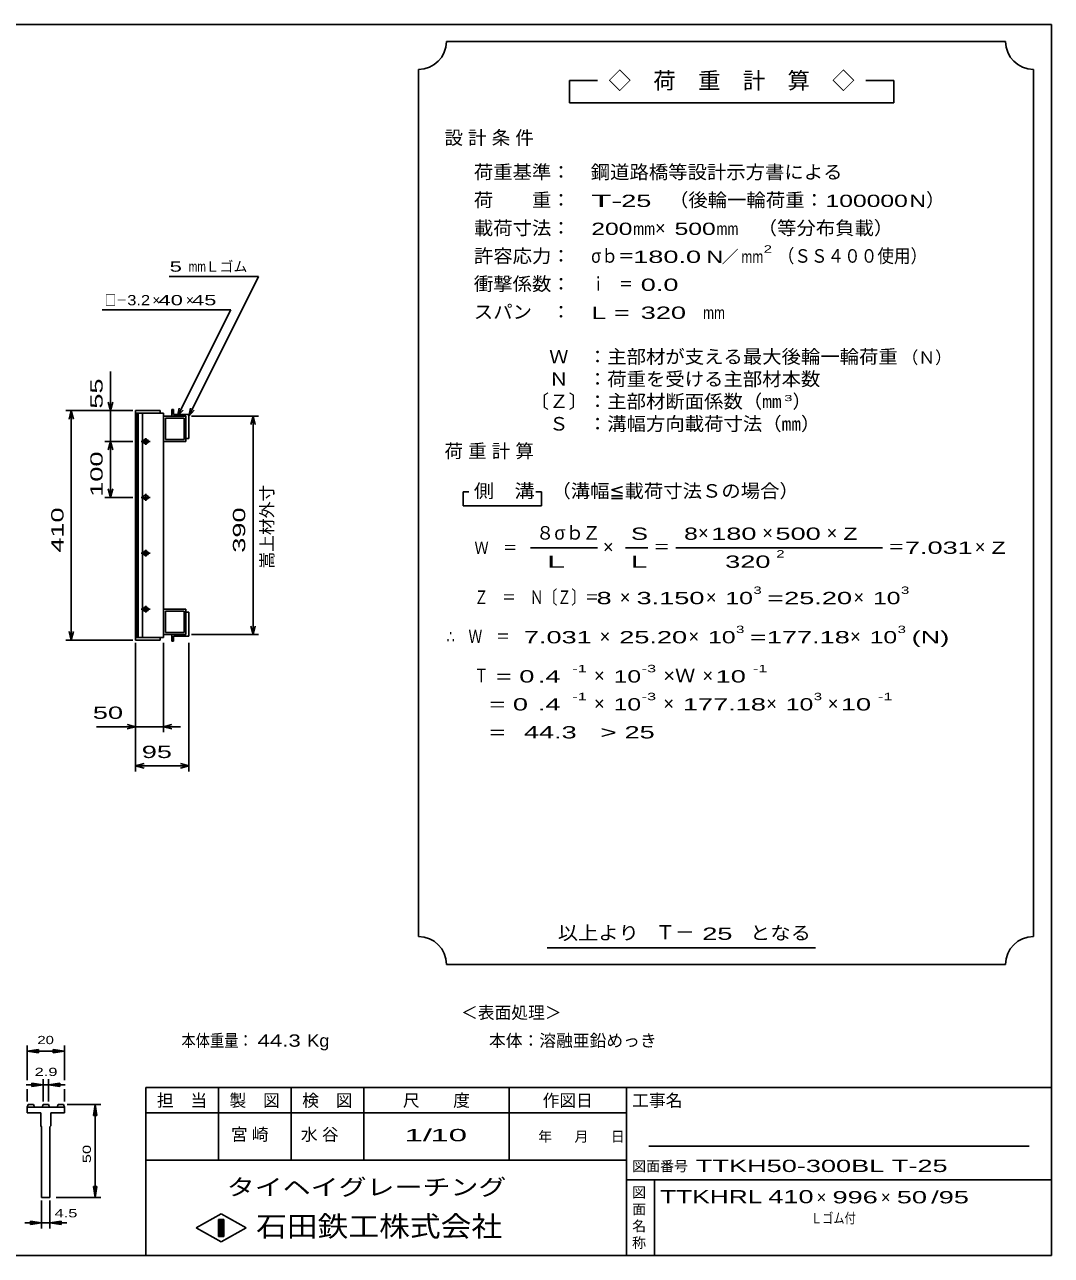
# Model space of a CAD drawing. Units: millimetres, scale not verified. Extents: x -1820 to 1736, y -1282 to 1048.
# Drawn here: x -101 to 1736, y -1152 to 1048 of the extents above; entities that cross this region are included whole.
import ezdxf
from ezdxf.enums import TextEntityAlignment as Align

# ---------------------------------------------------------------- set-up
doc = ezdxf.new("R2010")
doc.units = ezdxf.units.MM
doc.header["$LTSCALE"] = 10
for name, color, linetype, lineweight in [('0_2', 150, 'Continuous', 25), ('16', 3, 'Continuous', 25), ('22', 2, 'Continuous', 25), ('32', 4, 'Continuous', 25)]:
    doc.layers.add(name, color=color, linetype=linetype, lineweight=lineweight)
doc.styles.add('ベクトル', font='')
doc.styles.get('ベクトル').set_extended_font_data('ベクトル')

msp = doc.modelspace()

# ---------------------------------------------------------------- linework, layer by layer
at = {"layer": '0_2'}
for p, q in [((-1724, 1048.5), (1736, 1048.5)), ((1736, 1048.5), (1736, -1151.5)), ((1736, -851.5), (116, -851.5)), ((116, -851.5), (116, -1151.5)), ((246, -851.5), (246, -981.5)), ((376, -981.5), (376, -851.5)), ((506, -851.5), (506, -981.5)), ((766, -981.5), (766, -851.5)), ((976, -851.5), (976, -1151.5)), ((976, -896.5), (116, -896.5)), ((1696, -956.5), (1016, -956.5)), ((116, -981.5), (976, -981.5)), ((976, -1016.5), (1736, -1016.5)), ((1026, -1151.5), (1026, -1016.5)), ((206, -1102.5), (251, -1077.5)), ((251, -1077.5), (296, -1102.5)), ((246, -1087.5), (256, -1087.5)), ((246, -1117.5), (246, -1087.5)), ((246, -1087.5), (248, -1087.5)), ((248, -1087.5), (248, -1117.5)), ((250, -1117.5), (250, -1087.5)), ((250, -1087.5), (252, -1087.5)), ((252, -1087.5), (252, -1117.5)), ((254, -1117.5), (254, -1087.5)), ((254, -1087.5), (256, -1087.5)), ((256, -1087.5), (256, -1117.5)), ((256, -1087.5), (256, -1117.5)), ((251, -1127.5), (206, -1102.5)), ((256, -1117.5), (246, -1117.5)), ((248, -1117.5), (250, -1117.5)), ((296, -1102.5), (251, -1127.5)), ((252, -1117.5), (254, -1117.5)), ((1736, -1151.5), (-1724, -1151.5))]:
    msp.add_line(p, q, dxfattribs=at)
at = {"layer": '16'}
for p, q in [((142, 358.5), (98, 358.5)), ((98, 358.5), (98, 354)), ((98, 354), (142, 354)), ((98, 354), (98, -47)), ((148, 354), (98, 354)), ((99.5, 354), (99.5, -47)), ((102.5, -47), (102.5, 354)), ((110, 354), (110, -47)), ((142, 354), (142, 358.5)), ((148, -47), (148, 354)), ((166, 360.5), (163, 360.5)), ((163, 360.5), (163, 348.5)), ((166, 351.5), (166, 360.5)), ((148, 348.5), (188, 348.5)), ((148, 303.5), (148, 348.5)), ((151.2, 345.3), (184.8, 345.3)), ((151.2, 306.7), (151.2, 345.3)), ((163, 348.5), (188, 348.5)), ((193, 351.5), (166, 351.5)), ((184.8, 345.3), (184.8, 306.7)), ((188, 348.5), (188, 303.5)), ((188, 348.5), (188, 308.5)), ((193, 308.5), (193, 351.5)), ((116, 309.5), (116, 297.5)), ((188, 308.5), (193, 308.5)), ((108, 303.5), (124, 303.5)), ((118, 306.5), (114, 306.5)), ((114, 300.5), (118, 300.5)), ((188, 303.5), (148, 303.5)), ((184.8, 306.7), (151.2, 306.7)), ((108, 203.5), (124, 203.5)), ((118, 206.5), (114, 206.5)), ((114, 200.5), (118, 200.5)), ((116, 209.5), (116, 197.5)), ((108, 103.5), (124, 103.5)), ((118, 106.5), (114, 106.5)), ((114, 100.5), (118, 100.5)), ((116, 109.5), (116, 97.5)), ((108, 3.5), (124, 3.5)), ((118, 6.5), (114, 6.5)), ((114, 0.5), (118, 0.5)), ((116, 9.5), (116, -2.5)), ((188, 3.5), (148, 3.5)), ((148, 3.5), (148, -41.5)), ((184.8, 0.3), (151.2, 0.3)), ((151.2, 0.3), (151.2, -38.3)), ((184.8, -38.3), (184.8, 0.3)), ((188, -41.5), (188, 3.5)), ((188, -1.5), (193, -1.5)), ((188, -41.5), (188, -1.5)), ((193, -1.5), (193, -44.5)), ((148, -41.5), (188, -41.5)), ((151.2, -38.3), (184.8, -38.3)), ((163, -53.5), (163, -41.5)), ((163, -41.5), (188, -41.5)), ((98, -47), (142, -47)), ((98, -51.5), (98, -47)), ((98, -47), (148, -47)), ((142, -51.5), (98, -51.5)), ((142, -47), (142, -51.5)), ((166, -53.5), (163, -53.5)), ((193, -44.5), (166, -44.5)), ((166, -44.5), (166, -53.5))]:
    msp.add_line(p, q, dxfattribs=at)
for centre, radius, start, end in [((114, 303.5), 3, 90, 270), ((116, 303.5), 4, 46.6, 133.4), ((116, 303.5), 4, 226.6, 313.4), ((118, 303.5), 3, 270, 90), ((114, 203.5), 3, 90, 270), ((116, 203.5), 4, 46.6, 133.4), ((116, 203.5), 4, 226.6, 313.4), ((118, 203.5), 3, 270, 90), ((114, 103.5), 3, 90, 270), ((116, 103.5), 4, 46.6, 133.4), ((116, 103.5), 4, 226.6, 313.4), ((118, 103.5), 3, 270, 90), ((114, 3.5), 3, 90, 270), ((116, 3.5), 4, 46.6, 133.4), ((116, 3.5), 4, 226.6, 313.4), ((118, 3.5), 3, 270, 90)]:
    msp.add_arc(centre, radius, start, end, dxfattribs=at)
at = {"layer": '22', "color": 4}
for p, q in [((1654, 1018.5), (654, 1018.5)), ((604, 968.5), (604, -581.5)), ((1704, -581.5), (1704, 968.5)), ((924, 948.5), (874, 948.5)), ((874, 948.5), (874, 908.5)), ((1454, 948.5), (1404, 948.5)), ((1454, 908.5), (1454, 948.5)), ((874, 908.5), (1454, 908.5)), ((158, 598.5), (318, 598.5)), ((193, 348.5), (318, 598.5)), ((38, 538.5), (268, 538.5)), ((173, 348.5), (268, 538.5)), ((53, 358.5), (53, 428.5)), ((-27, 358.5), (93, 358.5)), ((-21, 343.5), (-17, 358.5)), ((-13, 343.5), (-17, 358.5)), ((-17, -51.5), (-17, 358.5)), ((93, 358.5), (43, 358.5)), ((53, 358.5), (49, 373.5)), ((57, 373.5), (53, 358.5)), ((53, 358.5), (53, 303.5)), ((173, 348.5), (176, 363.1)), ((173, 348.5), (183, 359.5)), ((193, 348.5), (196, 363.1)), ((193, 348.5), (203, 359.5)), ((198, 348.5), (318, 348.5)), ((304, 333.5), (308, 348.5)), ((312, 333.5), (308, 348.5)), ((308, -41.5), (308, 348.5)), ((43, 303.5), (93, 303.5)), ((49, 288.5), (53, 303.5)), ((57, 288.5), (53, 303.5)), ((53, 203.5), (53, 303.5)), ((43, 203.5), (93, 203.5)), ((53, 203.5), (49, 218.5)), ((53, 203.5), (57, 218.5)), ((694, 213.5), (684, 213.5)), ((684, 213.5), (684, 188.5)), ((824, 213.5), (814, 213.5)), ((824, 188.5), (824, 213.5)), ((684, 188.5), (824, 188.5)), ((804, 113.5), (924, 113.5)), ((974, 113.5), (1014, 113.5)), ((1064, 113.5), (1434, 113.5)), ((-17, -51.5), (-21, -36.5)), ((-17, -51.5), (-13, -36.5)), ((198, -41.5), (318, -41.5)), ((308, -41.5), (304, -26.5)), ((308, -41.5), (312, -26.5)), ((-27, -51.5), (93, -51.5)), ((98, -216.5), (98, -56.5)), ((98, -286.5), (98, -56.5)), ((148, -216.5), (148, -56.5)), ((193, -286.5), (193, -56.5)), ((28, -206.5), (98, -206.5)), ((98, -206.5), (83, -202.5)), ((83, -210.5), (98, -206.5)), ((98, -206.5), (148, -206.5)), ((148, -206.5), (163, -202.5)), ((163, -210.5), (148, -206.5)), ((148, -206.5), (178, -206.5)), ((98, -276.5), (113, -272.5)), ((113, -280.5), (98, -276.5)), ((98, -276.5), (193, -276.5)), ((193, -276.5), (178, -272.5)), ((178, -280.5), (193, -276.5)), ((834, -601.5), (1314, -601.5)), ((654, -631.5), (1654, -631.5))]:
    msp.add_line(p, q, dxfattribs=at)
for centre, start, end in [((604, 1018.5), 270, 0), ((1704, 1018.5), 180, 270), ((604, -631.5), 0, 90), ((1704, -631.5), 90, 180)]:
    msp.add_arc(centre, 50, start, end, dxfattribs=at)
at = {"layer": '32'}
for p, q in [((-96, -838.5), (-96, -776.5)), ((-96, -786.5), (-76, -783.5)), ((-76, -789.5), (-96, -786.5)), ((-96, -786.5), (-29.33, -786.5)), ((-76, -789.5), (-76, -783.5)), ((-29.33, -786.5), (-49.33, -783.5)), ((-49.33, -789.5), (-49.33, -783.5)), ((-49.33, -789.5), (-29.33, -786.5)), ((-29.33, -838.5), (-29.33, -776.5)), ((-67.5, -846.5), (-97.5, -846.5)), ((-96, -876.5), (-96, -854.5)), ((-67.5, -846.5), (-87.5, -843.5)), ((-87.5, -843.5), (-87.5, -849.5)), ((-87.5, -849.5), (-67.5, -846.5)), ((-67.5, -876.5), (-67.5, -836.5)), ((-67.5, -846.5), (-57.83, -846.5)), ((-57.83, -836.5), (-57.83, -876.5)), ((-57.83, -846.5), (-37.83, -843.5)), ((-37.83, -849.5), (-57.83, -846.5)), ((-57.83, -846.5), (-27.83, -846.5)), ((-37.83, -843.5), (-37.83, -849.5)), ((-29.33, -876.5), (-29.33, -854.5)), ((-96, -886.5), (-94.33, -881.5)), ((-96, -886.5), (-96, -896.5)), ((-29.33, -886.5), (-96, -886.5)), ((-96, -896.5), (-71.83, -896.5)), ((-94.33, -881.5), (-84.67, -881.5)), ((-84.67, -881.5), (-83, -886.5)), ((-71.83, -896.5), (-71.83, -919.83)), ((-69.17, -886.5), (-67.5, -881.5)), ((-67.5, -881.5), (-57.83, -881.5)), ((-57.83, -881.5), (-56.17, -886.5)), ((-53.5, -919.83), (-53.5, -896.5)), ((-53.5, -896.5), (-29.33, -896.5)), ((-42.33, -886.5), (-40.67, -881.5)), ((-40.67, -881.5), (-31, -881.5)), ((-31, -881.5), (-29.33, -886.5)), ((-29.33, -896.5), (-29.33, -886.5)), ((-24.33, -881.5), (35.67, -881.5)), ((22.67, -901.5), (25.67, -881.5)), ((22.67, -901.5), (28.67, -901.5)), ((28.67, -901.5), (25.67, -881.5)), ((25.67, -1048.17), (25.67, -881.5)), ((-71.83, -919.83), (-70.17, -921.5)), ((-70.17, -921.5), (-70.17, -1048.17)), ((-55.17, -921.5), (-53.5, -919.83)), ((-55.17, -1048.17), (-55.17, -921.5)), ((25.67, -1048.17), (22.67, -1028.17)), ((22.67, -1028.17), (28.67, -1028.17)), ((28.67, -1028.17), (25.67, -1048.17)), ((-70.17, -1048.17), (-55.17, -1048.17)), ((-70.17, -1103.17), (-70.17, -1053.17)), ((-55.17, -1103.17), (-55.17, -1053.17)), ((-44.33, -1048.17), (35.67, -1048.17)), ((-100.17, -1093.17), (-70.17, -1093.17)), ((-70.17, -1093.17), (-90.17, -1090.17)), ((-90.17, -1096.17), (-90.17, -1090.17)), ((-90.17, -1096.17), (-70.17, -1093.17)), ((-70.17, -1093.17), (-55.17, -1093.17)), ((-55.17, -1093.17), (-35.17, -1090.17)), ((-35.17, -1096.17), (-55.17, -1093.17)), ((-55.17, -1093.17), (-25.17, -1093.17)), ((-35.17, -1096.17), (-35.17, -1090.17))]:
    msp.add_line(p, q, dxfattribs=at)

# ---------------------------------------------------------------- texts
at = {"layer": '0_2', "style": 'ベクトル'}
for s, height, p in [('担\u3000当', 21.99, (136, -874.5)), ('製\u3000図', 21.99, (266, -874.5)), ('検\u3000図', 21.99, (396, -874.5)), ('尺\u3000\u3000度', 21.99, (576, -874.5)), ('作図日', 21.99, (826, -874.5)), ('工事名', 21.99, (986, -874.5)), ('年', 18.33, (818, -939)), ('月', 18.33, (883, -939)), ('日', 18.33, (948, -939)), ('図面番号', 18.33, (986, -992)), ('図', 18.33, (986, -1039)), ('面', 18.33, (986, -1069)), ('名', 18.33, (986, -1099)), ('称', 18.33, (986, -1129))]:
    msp.add_text(s, height=height, dxfattribs=at).set_placement(p, align=Align.MIDDLE_LEFT)
at = {"layer": '0_2', "color": 222, "style": 'ベクトル'}
for s, height, width, p in [('タイヘイグレーチング', 29.33, 1.25, (261, -1029.5)), ('石田鉄工株式会社', 36.66, 1.1, (313.5, -1099.5))]:
    msp.add_text(s, height=height, dxfattribs=dict(at, width=width)).set_placement(p, align=Align.MIDDLE_LEFT)
at = {"layer": '22', "style": 'ベクトル'}
for s, height, p in [('◇\u3000荷\u3000重\u3000計\u3000算\u3000◇', 29.33, (944, 948.5)), ('）', 24.19, (1512, 735)), ('×', 24.19, (1027, 685)), ('／', 21.99, (1146.5, 633.5)), ('Ｌゴム', 18.33, (223, 616)), ('×', 18.33, (128, 556)), ('×', 18.33, (188, 556)), ('（Ｎ）', 21.99, (1468, 453.5)), ('）', 24.19, (1273, 375)), ('σｂ', 24.19, (847, 140)), ('８', 24.19, (814, 140)), ('Ｚ', 24.19, (897, 140)), ('×', 24.19, (1104, 140)), ('×', 24.19, (1219, 140)), ('×', 24.19, (1334, 140)), ('×', 24.19, (934, 115)), ('×', 24.19, (1599, 115)), ('×', 24.19, (964, 25)), ('×', 24.19, (1118, 25)), ('×', 24.19, (1382, 25)), ('×', 24.19, (928, -45)), ('×', 24.19, (1087, -45)), ('×', 24.19, (1376, -45)), ('×', 24.19, (918, -115)), ('×', 24.19, (1112, -115)), ('×', 24.19, (918, -165)), ('×', 24.19, (1042, -165)), ('×', 24.19, (1226, -165)), ('×', 24.19, (1336, -165)), ('Ｔ－', 25.66, (1028, -574)), ('＜表面処理＞', 21.99, (680, -717.5)), ('本体：', 21.99, (730, -767.5)), ('溶融亜鉛めっき', 21.99, (820, -767.5)), ('×', 21.99, (1316, -1047.5)), ('×', 21.99, (1431, -1047.5))]:
    msp.add_text(s, height=height, dxfattribs=at).set_placement(p, align=Align.MIDDLE_LEFT)
for s, height, width, p in [('荷重基準：\u3000', 24.19, 1.05, (703, 785)), ('鋼道路橋等設計示方書による', 24.19, 1.05, (912, 785)), ('荷\u3000\u3000重：\u3000', 24.19, 1.05, (703, 735)), ('（後輪一輪荷重：', 24.19, 1.05, (1052, 735)), ('T-', 21.99, 2, (913, 733.5)), (' 25 ', 21.99, 1.65, (953, 733.5)), ('100000', 21.99, 1.5, (1332, 733.5)), ('N', 21.99, 1.4, (1482, 733.5)), ('載荷寸法：\u3000', 24.19, 1.05, (703, 685)), ('200', 21.99, 1.5, (913, 683.5)), ('mm', 21.99, 0.8, (988, 683.5)), ('500', 21.99, 1.5, (1062, 683.5)), ('mm', 21.99, 0.8, (1137, 683.5)), ('\u3000（等分布負載）', 24.19, 1.05, (1176, 685)), ('許容応力：\u3000', 24.19, 1.05, (703, 635)), ('σｂ＝', 24.19, 0.9, (913, 635)), ('180.0', 21.99, 1.65, (988, 633.5)), ('N', 21.99, 1.4, (1119, 633.5)), ('mm', 21.99, 0.8, (1181.5, 633.5)), ('2', 13.2, 1.5, (1221.5, 647.5)), ('（ＳＳ４００使用）', 24.19, 0.9, (1246.5, 635)), (' 5 ', 18.33, 1.6, (148, 616)), ('mm', 18.33, 0.75, (193, 616)), ('衝撃係数：\u3000', 24.19, 1.05, (703, 585)), ('ｉ\u3000＝', 24.19, 0.75, (913, 585)), (' 0.0', 21.99, 1.65, (988, 583.5)), ('□－', 18.33, 0.8, (43, 556)), ('3.2', 18.33, 1.2, (83, 556)), (' 40 ', 18.33, 1.6, (128, 556)), (' 45 ', 18.33, 1.6, (188, 556)), ('スパン\u3000：\u3000', 24.19, 1.05, (703, 535)), ('L =', 21.99, 1.65, (913, 533.5)), (' 320 ', 21.99, 1.65, (988, 533.5)), ('mm', 21.99, 0.8, (1113, 533.5)), ('\u3000Ｗ\u3000：主部材が支える最大後輪一輪荷重', 24.19, 1.05, (803, 455)), ('\u3000Ｎ\u3000：荷重を受ける主部材本数', 24.19, 1.05, (803, 415)), ('〔Ｚ〕：主部材断面係数（㎜', 24.19, 1.05, (803, 375)), ('3', 11, 1.8, (1258, 381)), ('\u3000Ｓ\u3000：溝幅方向載荷寸法（㎜）', 24.19, 1.05, (803, 335)), ('側\u3000溝', 24.19, 1.1, (703, 215)), ('\u3000（溝幅≦載荷寸法Ｓの場合）', 24.19, 1.05, (807, 215)), ('S', 21.99, 1.55, (984, 138.5)), ('8', 21.99, 1.5, (1079, 138.5)), (' 180 ', 21.99, 1.65, (1114, 138.5)), (' 500 ', 21.99, 1.65, (1229, 138.5)), ('Z', 21.99, 1.4, (1364, 138.5)), ('Ｗ\u3000＝', 21.99, 0.85, (704, 113.5)), ('＝', 24.19, 0.9, (1024, 115)), ('＝', 24.19, 0.9, (1444, 115)), ('7.031', 21.99, 1.65, (1474, 113.5)), ('Z', 21.99, 1.4, (1629, 113.5)), ('L', 21.99, 1.8, (984, 88.5)), (' 320 ', 21.99, 1.65, (1139, 88.5)), ('2', 13.2, 1.5, (1244, 102.5)), ('3', 13.2, 1.5, (1203, 37.5)), ('3', 13.2, 1.5, (1467, 37.5)), ('Ｚ\u3000＝\u3000Ｎ〔Ｚ〕＝', 24.19, 0.75, (704, 25)), (' 8 ', 21.99, 1.65, (909, 23.5)), ('3.150', 21.99, 1.65, (994, 23.5)), ('10', 21.99, 1.5, (1153, 23.5)), ('=', 21.99, 1.7, (1228, 23.5)), ('25.20', 21.99, 1.65, (1258, 23.5)), ('10', 21.99, 1.5, (1417, 23.5)), ('∴\u3000Ｗ\u3000＝', 24.19, 0.75, (654, -45)), (' 7.031', 21.99, 1.65, (779, -46.5)), ('25.20', 21.99, 1.65, (963, -46.5)), ('10', 21.99, 1.5, (1122, -46.5)), ('3', 13.2, 1.5, (1172, -32.5)), ('=', 21.99, 1.7, (1197, -46.5)), ('177.18', 21.99, 1.65, (1227, -46.5)), ('10', 21.99, 1.5, (1411, -46.5)), ('3', 13.2, 1.5, (1461, -32.5)), ('(N)', 21.99, 1.65, (1486, -46.5)), ('Ｔ', 24.19, 0.75, (704, -115)), (' = 0', 21.99, 1.65, (729, -116.5)), (' .4 ', 21.99, 1.65, (804, -116.5)), ('-1', 13.2, 1.65, (879, -102.5)), ('10', 21.99, 1.5, (953, -116.5)), ('-3', 13.2, 1.65, (1003, -102.5)), ('×Ｗ', 24.19, 1.1, (1042, -115)), (' 10 ', 21.99, 1.65, (1122, -116.5)), ('-1', 13.2, 1.65, (1202, -102.5)), ('-1', 13.2, 1.65, (879, -152.5)), ('-3', 13.2, 1.65, (1003, -152.5)), ('3', 13.2, 1.5, (1311, -152.5)), ('-1', 13.2, 1.65, (1426, -152.5)), (' 50 ', 21.99, 1.65, (8, -181.5)), ('  = 0', 21.99, 1.65, (704, -166.5)), (' .4 ', 21.99, 1.65, (804, -166.5)), ('10', 21.99, 1.5, (953, -166.5)), ('177.18', 21.99, 1.65, (1077, -166.5)), ('10', 21.99, 1.5, (1261, -166.5)), (' 10 ', 21.99, 1.65, (1346, -166.5)), ('  =', 21.99, 1.65, (704, -216.5)), (' 44.3', 21.99, 1.65, (779, -216.5)), ('>', 21.99, 1.7, (929, -216.5)), (' 25 ', 21.99, 1.65, (959, -216.5)), (' 95 ', 21.99, 1.65, (95.5, -251.5)), ('以上より\u3000', 24.19, 1.1, (853, -575)), (' 25 ', 21.99, 1.65, (1098, -576.5)), ('となる', 24.19, 1.1, (1197, -575)), ('本体重量：', 21.99, 0.85, (180, -767.5)), (' 44.3', 21.99, 1.35, (305, -767.5)), ('Kg', 21.99, 1.1, (405, -767.5)), ('1/', 21.99, 2, (579, -936.5)), (' 10 ', 21.99, 2, (609, -936.5)), ('TTKH50-300BL T-25        ', 21.99, 1.65, (1100, -991.5)), ('TTKHRL', 23.46, 1.5, (1036, -1046.5)), (' 410 ', 23.46, 1.55, (1216, -1046.5)), (' 996 ', 21.99, 1.65, (1331, -1047.5)), (' 50 ', 21.99, 1.65, (1446, -1047.5)), ('/', 21.99, 1.65, (1521, -1047.5)), (' 95 ', 21.99, 1.65, (1521, -1047.5)), ('Ｌゴム付', 18.33, 0.8, (1306, -1085))]:
    msp.add_text(s, height=height, dxfattribs=dict(at, width=width)).set_placement(p, align=Align.MIDDLE_LEFT)
at = {"layer": '22', "style": 'ベクトル', "width": 1.65}
for s, p in [(' 55 ', (28, 348.5)), (' 100 ', (28, 191)), (' 410 ', (-42, 91)), (' 390 ', (283, 91))]:
    msp.add_text(s, height=21.99, rotation=90, dxfattribs=at).set_placement(p, align=Align.MIDDLE_LEFT)
at = {"layer": '22', "style": 'ベクトル'}
msp.add_text('嵩上材外寸', height=21.99, rotation=90, dxfattribs=at).set_placement((333, 76), align=Align.MIDDLE_LEFT)
at = {"layer": '22', "attachment_point": 4, "style": 'ベクトル'}
for s, insert, char_height in [('\\T1.28;設計条件', (650.5, 845), 24.19), ('\\T1.28;荷重計算', (650.5, 285), 24.19), ('\\T1.5;\\W2;\\~L\\~', (809, 88.5), 21.99), ('\\T1.25;宮崎\u3000', (268.5, -936.5), 21.99), ('\\T1.25;水谷\u3000', (393.5, -936.5), 21.99)]:
    msp.add_mtext(s, dxfattribs=dict(at, insert=insert, char_height=char_height))
at = {"layer": '32', "color": 2, "style": 'ベクトル'}
for s, width, p in [('20', 1.35, (-77.67, -766.5)), ('2.9', 1.5, (-82.67, -823.5)), (' 4.5 ', 1.5, (-55.17, -1076.17))]:
    msp.add_text(s, height=14.66, dxfattribs=dict(at, width=width)).set_placement(p, align=Align.MIDDLE_LEFT)
at = {"layer": '32', "color": 2, "style": 'ベクトル', "width": 1.5}
msp.add_text(' 50 ', height=14.66, rotation=90, dxfattribs=at).set_placement((10.67, -994.83), align=Align.MIDDLE_LEFT)

doc.saveas('drawing.dxf')
